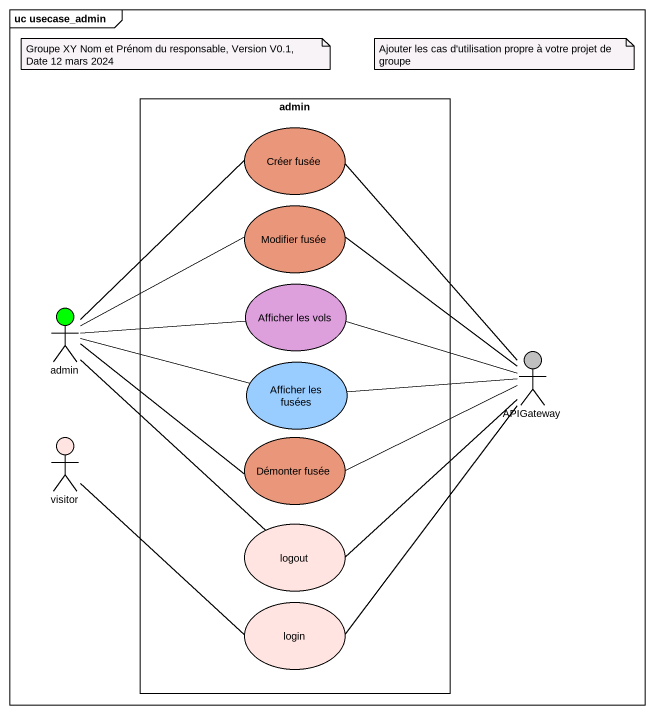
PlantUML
@startuml
mainframe uc usecase_admin
rectangle admin {
  usecase "Créer fusée" as Créer_fusée #E9967A
  usecase "Modifier fusée" as Modifier_fusée #E9967A
  usecase "Afficher les vols" as Afficher_les_vols #DDA0DD
  usecase "Afficher les fusées" as Afficher_les_fusées #99CCFF
  usecase "Démonter fusée" as Démonter_fusée #E9967A
  usecase logout #FFE4E1
  usecase login #FFE4E1
}
actor "admin" as admin_2 #00FF00
actor APIGateway #C0C0C0
actor visitor #FFE4E1
Créer_fusée -- APIGateway
Modifier_fusée -left- admin_2
Modifier_fusée -- APIGateway
Afficher_les_vols -right- APIGateway
admin_2 -up- Créer_fusée
admin_2 -right- Afficher_les_vols
admin_2 -right- Afficher_les_fusées
admin_2 -- logout
Afficher_les_fusées -right- APIGateway
visitor -- login
Démonter_fusée -left- admin_2
Démonter_fusée -right- APIGateway
logout -up- APIGateway
login -up- APIGateway
note as N1
  Groupe XY Nom et Prénom du responsable, Version V0.1, Date 12 mars 2024
end note
note as N2
  Ajouter les cas d'utilisation propre à votre projet de groupe
end note
@enduml
